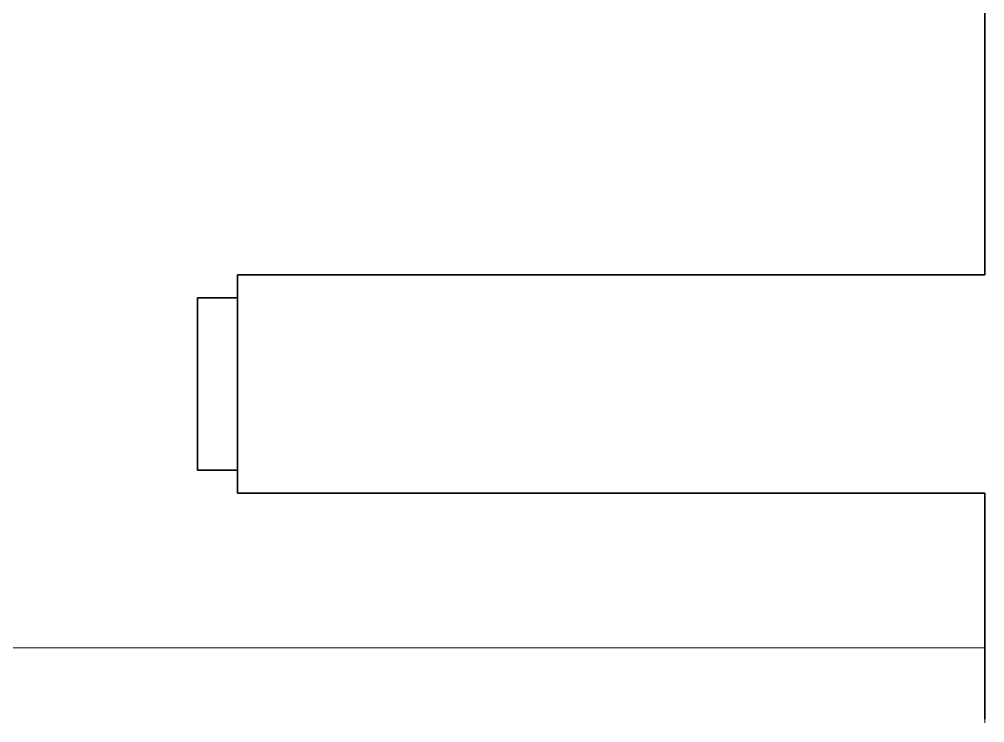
# Model space of a CAD drawing. Header units: millimetres. Extents: x 340455 to 340556, y 7380652 to 7380707.
# Drawn here: x 340484.757 to 340485.597, y 7380686.744 to 7380687.356 of the extents above; entities that cross this region are included whole.
import ezdxf

# ---------------------------------------------------------------- set-up
doc = ezdxf.new("R2010")
doc.units = ezdxf.units.MM
doc.layers.add('Cortado', color=7, linetype='Continuous', lineweight=35)
doc.layers.add('Visto', color=144, linetype='Continuous', lineweight=5)

# ---------------------------------------------------------------- blocks, each defined once
blk = doc.blocks.new('SHAPE2DVIEW008')
at = {"color": 0}
for p, q in [((5400.02, -7640.81), (5400.02, -5990.81)), ((5400.02, -7640.81), (5400.02, -5990.81)), ((5724.93, -7640.81), (5724.93, -7030.81)), ((5520.4, -7640.81), (5334.92, -7640.81)), ((5400.02, -7640.41), (5400.02, -7640.41))]:
    blk.add_line(p, q, dxfattribs=at)
blk = doc.blocks.new('SHAPE2DVIEW012')
at = {"color": 0}
for p, q in [((5554.92, -6955.81), (5554.92, -6990.81)), ((5554.92, -6955.81), (5704.92, -6955.81)), ((5704.92, -6955.81), (5704.92, -6990.81)), ((5534.93, -7640.81), (5534.93, -6990.81)), ((5534.93, -6990.81), (5724.93, -6990.81)), ((5554.92, -6990.81), (5704.92, -6990.81)), ((5724.93, -7640.81), (5724.93, -6990.81)), ((5338.02, -7640.81), (5534.93, -7640.81)), ((7334.92, -7640.81), (5724.93, -7640.81))]:
    blk.add_line(p, q, dxfattribs=at)

msp = doc.modelspace()

# ---------------------------------------------------------------- block references
at = {"layer": 'Cortado', "xscale": 0.001, "yscale": 0.001, "zscale": 0.001, "rotation": 90}
msp.add_blockref('SHAPE2DVIEW012', (340477.95581, 7380681.40885), dxfattribs=at)
at = {"layer": 'Visto', "xscale": 0.001, "yscale": 0.001, "zscale": 0.001, "rotation": 90}
msp.add_blockref('SHAPE2DVIEW008', (340477.95581, 7380681.40885), dxfattribs=at)

doc.saveas('drawing.dxf')
